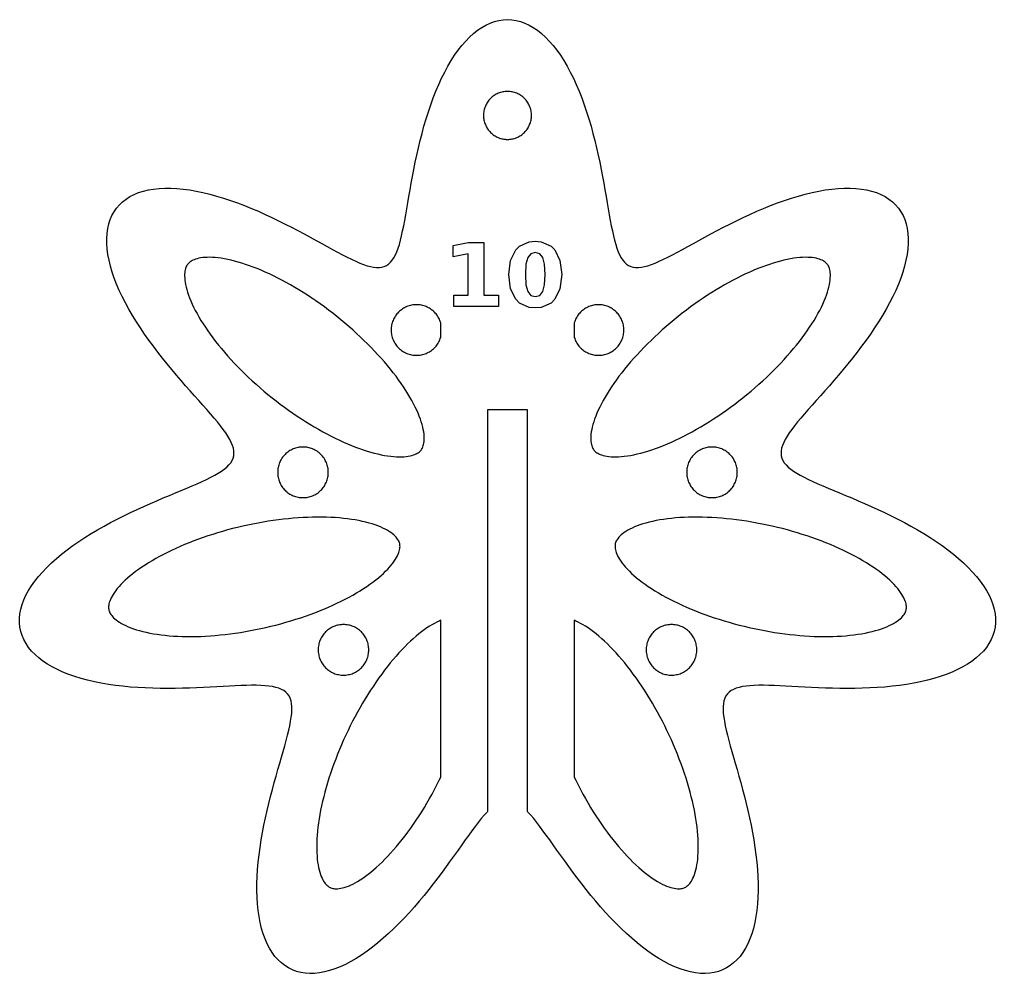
# Model space of a CAD drawing. Header units: millimetres. Extents: x -37 to 114, y -34 to 38.
# Drawn here: x 40.6 to 113.9, y -34.1 to 37.5 of the extents above; entities that cross this region are included whole.
import ezdxf

# ---------------------------------------------------------------- set-up
doc = ezdxf.new("R2010")
doc.units = ezdxf.units.MM
doc.layers.add('CUT', color=1, linetype='Continuous')
doc.layers.add('ENGRAVE', color=7, linetype='Continuous')

msp = doc.modelspace()

# ---------------------------------------------------------------- linework, layer by layer
at = {"layer": 'CUT'}
for points in [[(108.055, -0.806), (108.536, -1.092), (109.007, -1.386), (109.466, -1.687), (109.912, -1.996), (110.341, -2.312), (110.753, -2.635), (111.146, -2.963), (111.519, -3.297), (111.869, -3.636), (112.196, -3.979), (112.497, -4.325), (112.772, -4.673), (113.02, -5.024), (113.239, -5.375), (113.429, -5.726), (113.589, -6.077), (113.717, -6.426), (113.814, -6.772), (113.879, -7.115), (113.911, -7.454), (113.91, -7.787), (113.877, -8.115), (113.812, -8.435), (113.713, -8.748), (113.582, -9.053), (113.42, -9.348), (113.226, -9.633), (113.002, -9.908), (112.747, -10.172), (112.463, -10.424), (112.152, -10.663), (111.813, -10.89), (111.449, -11.104), (111.059, -11.304), (110.647, -11.491), (110.213, -11.664), (109.759, -11.824), (109.286, -11.969), (108.796, -12.1), (108.291, -12.218), (107.772, -12.322), (107.241, -12.413), (106.7, -12.491), (106.151, -12.556), (105.596, -12.61), (105.036, -12.652), (104.474, -12.684), (103.911, -12.705), (103.348, -12.717), (102.789, -12.721), (102.234, -12.718), (101.686, -12.708), (101.145, -12.693), (100.614, -12.673), (100.094, -12.649), (99.587, -12.624), (99.094, -12.598), (98.616, -12.571), (98.155, -12.546), (97.711, -12.524), (97.287, -12.505), (96.882, -12.492), (96.498, -12.484), (96.135, -12.484), (95.795, -12.492), (95.477, -12.511), (95.182, -12.54), (94.911, -12.581), (94.664, -12.635), (94.44, -12.702), (94.24, -12.785), (94.064, -12.884), (93.912, -12.999), (93.782, -13.131), (93.676, -13.282), (93.591, -13.451), (93.528, -13.639), (93.486, -13.846), (93.464, -14.074), (93.461, -14.321), (93.477, -14.589), (93.509, -14.877), (93.558, -15.185), (93.621, -15.513), (93.698, -15.861), (93.788, -16.228), (93.888, -16.614), (93.998, -17.019), (94.117, -17.441), (94.242, -17.881), (94.373, -18.336), (94.508, -18.807), (94.645, -19.292), (94.783, -19.79), (94.921, -20.301), (95.057, -20.821), (95.19, -21.352), (95.318, -21.89), (95.441, -22.434), (95.556, -22.984), (95.663, -23.537), (95.76, -24.092), (95.847, -24.648), (95.922, -25.202), (95.984, -25.752), (96.033, -26.299), (96.066, -26.838), (96.085, -27.37), (96.087, -27.892), (96.073, -28.403), (96.042, -28.9), (95.993, -29.383), (95.926, -29.849), (95.841, -30.298), (95.737, -30.728), (95.615, -31.137), (95.474, -31.524), (95.315, -31.888), (95.138, -32.228), (94.943, -32.542), (94.73, -32.83), (94.5, -33.09), (94.253, -33.323), (93.989, -33.526), (93.711, -33.7), (93.417, -33.844), (93.109, -33.958), (92.787, -34.042), (92.454, -34.094), (92.108, -34.116), (91.752, -34.108), (91.386, -34.069), (91.011, -34), (90.628, -33.901), (90.238, -33.774), (89.843, -33.618), (89.443, -33.435), (89.04, -33.225), (88.633, -32.99), (88.226, -32.731), (87.817, -32.449), (87.409, -32.144), (87.002, -31.82), (86.598, -31.477), (86.196, -31.116), (85.799, -30.74), (85.406, -30.349), (85.019, -29.947), (84.638, -29.534), (84.263, -29.113), (83.896, -28.685), (83.537, -28.253), (83.187, -27.818), (82.845, -27.382), (82.512, -26.947), (82.188, -26.515), (81.874, -26.089), (81.569, -25.669), (81.274, -25.258), (80.989, -24.857), (80.713, -24.469), (80.446, -24.095), (80.188, -23.737), (79.939, -23.396), (79.699, -23.074), (79.467, -22.772), (79.242, -22.491), (79.024, -22.234), (78.812, -22), (78.774, -21.961), (78.774, 8.203), (75.774, 8.203), (75.774, -21.961), (75.735, -22), (75.524, -22.234), (75.306, -22.491), (75.081, -22.772), (74.849, -23.074), (74.608, -23.396), (74.359, -23.737), (74.102, -24.095), (73.835, -24.469), (73.559, -24.857), (73.273, -25.258), (72.978, -25.669), (72.674, -26.089), (72.36, -26.515), (72.036, -26.947), (71.703, -27.382), (71.361, -27.818), (71.01, -28.253), (70.651, -28.685), (70.284, -29.113), (69.91, -29.534), (69.529, -29.947), (69.142, -30.349), (68.749, -30.74), (68.352, -31.116), (67.95, -31.477), (67.546, -31.82), (67.139, -32.144), (66.731, -32.449), (66.322, -32.731), (65.914, -32.99), (65.508, -33.225), (65.105, -33.435), (64.705, -33.618), (64.309, -33.774), (63.92, -33.901), (63.537, -34), (63.162, -34.069), (62.796, -34.108), (62.44, -34.116), (62.094, -34.094), (61.76, -34.042), (61.439, -33.958), (61.131, -33.844), (60.837, -33.7), (60.558, -33.526), (60.295, -33.323), (60.048, -33.09), (59.818, -32.83), (59.605, -32.542), (59.41, -32.228), (59.232, -31.888), (59.073, -31.524), (58.933, -31.137), (58.811, -30.728), (58.707, -30.298), (58.622, -29.849), (58.555, -29.383), (58.506, -28.9), (58.475, -28.403), (58.46, -27.892), (58.463, -27.37), (58.481, -26.838), (58.515, -26.299), (58.564, -25.752), (58.626, -25.202), (58.701, -24.648), (58.787, -24.092), (58.885, -23.537), (58.992, -22.984), (59.107, -22.434), (59.229, -21.89), (59.358, -21.352), (59.491, -20.821), (59.627, -20.301), (59.765, -19.79), (59.903, -19.292), (60.04, -18.807), (60.175, -18.336), (60.306, -17.881), (60.431, -17.441), (60.549, -17.019), (60.659, -16.614), (60.76, -16.228), (60.849, -15.861), (60.926, -15.513), (60.99, -15.185), (61.039, -14.877), (61.071, -14.589), (61.087, -14.321), (61.084, -14.074), (61.062, -13.846), (61.02, -13.639), (60.957, -13.451), (60.872, -13.282), (60.765, -13.131), (60.636, -12.999), (60.483, -12.884), (60.307, -12.785), (60.107, -12.702), (59.884, -12.635), (59.636, -12.581), (59.365, -12.54), (59.071, -12.511), (58.753, -12.492), (58.413, -12.484), (58.05, -12.484), (57.666, -12.492), (57.261, -12.505), (56.837, -12.524), (56.393, -12.546), (55.932, -12.571), (55.454, -12.598), (54.961, -12.624), (54.454, -12.649), (53.934, -12.673), (53.403, -12.693), (52.862, -12.708), (52.314, -12.718), (51.759, -12.721), (51.199, -12.717), (50.637, -12.705), (50.074, -12.684), (49.512, -12.652), (48.952, -12.61), (48.397, -12.556), (47.848, -12.491), (47.307, -12.413), (46.776, -12.322), (46.257, -12.218), (45.752, -12.1), (45.262, -11.969), (44.789, -11.824), (44.335, -11.664), (43.901, -11.491), (43.488, -11.304), (43.099, -11.104), (42.735, -10.89), (42.396, -10.663), (42.084, -10.424), (41.801, -10.172), (41.546, -9.908), (41.322, -9.633), (41.128, -9.348), (40.965, -9.053), (40.835, -8.748), (40.736, -8.435), (40.67, -8.115), (40.637, -7.787), (40.637, -7.454), (40.669, -7.115), (40.734, -6.772), (40.831, -6.426), (40.959, -6.077), (41.119, -5.726), (41.308, -5.375), (41.528, -5.024), (41.775, -4.673), (42.051, -4.325), (42.352, -3.979), (42.679, -3.636), (43.029, -3.297), (43.401, -2.963), (43.794, -2.635), (44.207, -2.312), (44.636, -1.996), (45.081, -1.687), (45.54, -1.386), (46.012, -1.092), (46.493, -0.806), (46.982, -0.529), (47.477, -0.26), (47.977, 0), (48.479, 0.251), (48.981, 0.494), (49.481, 0.728), (49.978, 0.953), (50.469, 1.17), (50.953, 1.379), (51.427, 1.581), (51.89, 1.775), (52.34, 1.962), (52.776, 2.143), (53.195, 2.319), (53.596, 2.489), (53.979, 2.654), (54.34, 2.816), (54.68, 2.975), (54.997, 3.131), (55.289, 3.286), (55.557, 3.44), (55.798, 3.594), (56.013, 3.749), (56.201, 3.906), (56.361, 4.065), (56.493, 4.228), (56.597, 4.395), (56.673, 4.567), (56.72, 4.745), (56.738, 4.93), (56.729, 5.122), (56.693, 5.323), (56.629, 5.532), (56.539, 5.75), (56.423, 5.979), (56.283, 6.218), (56.118, 6.468), (55.931, 6.729), (55.723, 7.002), (55.494, 7.288), (55.246, 7.585), (54.98, 7.895), (54.699, 8.217), (54.403, 8.551), (54.094, 8.898), (53.774, 9.257), (53.444, 9.628), (53.107, 10.01), (52.764, 10.404), (52.417, 10.808), (52.068, 11.222), (51.718, 11.646), (51.37, 12.079), (51.025, 12.52), (50.685, 12.968), (50.351, 13.423), (50.027, 13.883), (49.712, 14.348), (49.41, 14.816), (49.121, 15.286), (48.847, 15.757), (48.589, 16.229), (48.35, 16.699), (48.13, 17.167), (47.93, 17.632), (47.752, 18.091), (47.596, 18.545), (47.464, 18.991), (47.357, 19.428), (47.275, 19.856), (47.218, 20.273), (47.188, 20.677), (47.185, 21.068), (47.209, 21.445), (47.261, 21.806), (47.339, 22.15), (47.445, 22.477), (47.579, 22.786), (47.739, 23.075), (47.926, 23.344), (48.14, 23.592), (48.379, 23.819), (48.643, 24.024), (48.931, 24.207), (49.243, 24.367), (49.577, 24.504), (49.933, 24.618), (50.309, 24.708), (50.705, 24.776), (51.119, 24.82), (51.55, 24.842), (51.996, 24.841), (52.456, 24.818), (52.93, 24.773), (53.414, 24.707), (53.909, 24.622), (54.412, 24.516), (54.922, 24.393), (55.438, 24.251), (55.958, 24.094), (56.48, 23.921), (57.003, 23.734), (57.527, 23.534), (58.048, 23.323), (58.567, 23.102), (59.081, 22.872), (59.589, 22.635), (60.091, 22.393), (60.585, 22.147), (61.069, 21.899), (61.544, 21.651), (62.007, 21.403), (62.458, 21.159), (62.897, 20.919), (63.322, 20.684), (63.733, 20.458), (64.129, 20.241), (64.51, 20.035), (64.876, 19.841), (65.225, 19.661), (65.559, 19.497), (65.876, 19.349), (66.177, 19.219), (66.462, 19.109), (66.731, 19.019), (66.984, 18.951), (67.222, 18.905), (67.444, 18.883), (67.652, 18.885), (67.845, 18.911), (68.025, 18.963), (68.192, 19.041), (68.346, 19.146), (68.489, 19.276), (68.621, 19.434), (68.744, 19.618), (68.857, 19.828), (68.963, 20.065), (69.061, 20.328), (69.153, 20.615), (69.24, 20.928), (69.323, 21.265), (69.403, 21.625), (69.481, 22.007), (69.557, 22.411), (69.633, 22.835), (69.711, 23.277), (69.789, 23.737), (69.871, 24.214), (69.956, 24.704), (70.046, 25.208), (70.14, 25.723), (70.241, 26.248), (70.348, 26.78), (70.463, 27.319), (70.585, 27.862), (70.716, 28.407), (70.855, 28.952), (71.004, 29.495), (71.163, 30.035), (71.332, 30.57), (71.51, 31.097), (71.699, 31.615), (71.899, 32.121), (72.108, 32.614), (72.328, 33.093), (72.558, 33.554), (72.798, 33.997), (73.048, 34.42), (73.306, 34.821), (73.574, 35.199), (73.851, 35.552), (74.135, 35.879), (74.426, 36.179), (74.725, 36.451), (75.03, 36.693), (75.34, 36.905), (75.655, 37.085), (75.974, 37.234), (76.296, 37.35), (76.62, 37.433), (76.947, 37.483), (77.274, 37.5), (77.601, 37.483), (77.927, 37.433), (78.252, 37.35), (78.574, 37.234), (78.893, 37.085), (79.208, 36.905), (79.518, 36.693), (79.823, 36.451), (80.121, 36.179), (80.413, 35.879), (80.697, 35.552), (80.973, 35.199), (81.241, 34.821), (81.5, 34.42), (81.75, 33.997), (81.99, 33.554), (82.22, 33.093), (82.439, 32.614), (82.649, 32.121), (82.848, 31.615), (83.037, 31.097), (83.216, 30.57), (83.385, 30.035), (83.543, 29.495), (83.692, 28.952), (83.832, 28.407), (83.963, 27.862), (84.085, 27.319), (84.2, 26.78), (84.307, 26.248), (84.408, 25.723), (84.502, 25.208), (84.592, 24.704), (84.677, 24.214), (84.758, 23.737), (84.837, 23.277), (84.914, 22.835), (84.991, 22.411), (85.067, 22.007), (85.145, 21.625), (85.225, 21.265), (85.307, 20.928), (85.395, 20.615), (85.487, 20.328), (85.585, 20.065), (85.69, 19.828), (85.804, 19.618), (85.926, 19.434), (86.059, 19.276), (86.202, 19.146), (86.356, 19.041), (86.523, 18.963), (86.703, 18.911), (86.896, 18.885), (87.104, 18.883), (87.326, 18.905), (87.563, 18.951), (87.816, 19.019), (88.085, 19.109), (88.37, 19.219), (88.671, 19.349), (88.989, 19.497), (89.322, 19.661), (89.672, 19.841), (90.037, 20.035), (90.418, 20.241), (90.815, 20.458), (91.226, 20.684), (91.651, 20.919), (92.089, 21.159), (92.541, 21.403), (93.004, 21.651), (93.479, 21.899), (93.963, 22.147), (94.457, 22.393), (94.959, 22.635), (95.467, 22.872), (95.981, 23.102), (96.5, 23.323), (97.021, 23.534), (97.544, 23.734), (98.068, 23.921), (98.59, 24.094), (99.11, 24.251), (99.626, 24.393), (100.136, 24.516), (100.639, 24.622), (101.133, 24.707), (101.618, 24.773), (102.091, 24.818), (102.552, 24.841), (102.998, 24.842), (103.429, 24.82), (103.843, 24.776), (104.238, 24.708), (104.615, 24.618), (104.971, 24.504), (105.305, 24.367), (105.617, 24.207), (105.905, 24.024), (106.169, 23.819), (106.408, 23.592), (106.621, 23.344), (106.809, 23.075), (106.969, 22.786), (107.102, 22.477), (107.208, 22.15), (107.287, 21.806), (107.339, 21.445), (107.362, 21.068), (107.359, 20.677), (107.329, 20.273), (107.273, 19.856), (107.191, 19.428), (107.083, 18.991), (106.952, 18.545), (106.796, 18.091), (106.618, 17.632), (106.418, 17.167), (106.198, 16.699), (105.958, 16.229), (105.701, 15.757), (105.427, 15.286), (105.138, 14.816), (104.835, 14.348), (104.521, 13.883), (104.196, 13.423), (103.863, 12.968), (103.523, 12.52), (103.178, 12.079), (102.83, 11.646), (102.48, 11.222), (102.13, 10.808), (101.783, 10.404), (101.44, 10.01), (101.103, 9.628), (100.774, 9.257), (100.454, 8.898), (100.145, 8.551), (99.849, 8.217), (99.568, 7.895), (99.302, 7.585), (99.054, 7.288), (98.825, 7.002), (98.617, 6.729), (98.429, 6.468), (98.265, 6.218), (98.125, 5.979), (98.009, 5.75), (97.919, 5.532), (97.855, 5.323), (97.819, 5.122), (97.809, 4.93), (97.828, 4.745), (97.875, 4.567), (97.951, 4.395), (98.054, 4.228), (98.186, 4.065), (98.347, 3.906), (98.534, 3.749), (98.749, 3.594), (98.991, 3.44), (99.259, 3.286), (99.551, 3.131), (99.868, 2.975), (100.208, 2.816), (100.569, 2.654), (100.951, 2.489), (101.353, 2.319), (101.772, 2.143), (102.208, 1.962), (102.658, 1.775), (103.121, 1.581), (103.595, 1.379), (104.078, 1.17), (104.57, 0.953), (105.066, 0.728), (105.567, 0.494), (106.069, 0.251), (106.571, 0), (107.07, -0.26), (107.566, -0.529), (108.055, -0.806)], [(79.072, 30.388), (79.065, 30.476), (79.054, 30.564), (79.039, 30.651), (79.02, 30.737), (78.996, 30.823), (78.969, 30.906), (78.937, 30.989), (78.901, 31.07), (78.861, 31.149), (78.818, 31.225), (78.771, 31.3), (78.72, 31.372), (78.665, 31.442), (78.608, 31.509), (78.547, 31.573), (78.483, 31.634), (78.416, 31.691), (78.346, 31.746), (78.274, 31.797), (78.199, 31.844), (78.122, 31.887), (78.043, 31.927), (77.963, 31.963), (77.88, 31.995), (77.796, 32.022), (77.711, 32.046), (77.625, 32.065), (77.538, 32.081), (77.45, 32.091), (77.362, 32.098), (77.274, 32.1), (77.186, 32.098), (77.097, 32.091), (77.01, 32.081), (76.923, 32.065), (76.837, 32.046), (76.751, 32.022), (76.667, 31.995), (76.585, 31.963), (76.504, 31.927), (76.425, 31.887), (76.348, 31.844), (76.274, 31.797), (76.202, 31.746), (76.132, 31.691), (76.065, 31.634), (76.001, 31.573), (75.94, 31.509), (75.882, 31.442), (75.828, 31.372), (75.777, 31.3), (75.73, 31.225), (75.686, 31.149), (75.647, 31.07), (75.611, 30.989), (75.579, 30.906), (75.551, 30.823), (75.528, 30.737), (75.508, 30.651), (75.493, 30.564), (75.483, 30.476), (75.476, 30.388), (75.474, 30.3), (75.476, 30.212), (75.483, 30.124), (75.493, 30.036), (75.508, 29.949), (75.528, 29.863), (75.551, 29.777), (75.579, 29.694), (75.611, 29.611), (75.647, 29.53), (75.686, 29.451), (75.73, 29.375), (75.777, 29.3), (75.828, 29.228), (75.882, 29.158), (75.94, 29.091), (76.001, 29.027), (76.065, 28.966), (76.132, 28.909), (76.202, 28.854), (76.274, 28.803), (76.348, 28.756), (76.425, 28.713), (76.504, 28.673), (76.585, 28.637), (76.667, 28.605), (76.751, 28.578), (76.837, 28.554), (76.923, 28.535), (77.01, 28.519), (77.097, 28.509), (77.186, 28.502), (77.274, 28.5), (77.362, 28.502), (77.45, 28.509), (77.538, 28.519), (77.625, 28.535), (77.711, 28.554), (77.796, 28.578), (77.88, 28.605), (77.963, 28.637), (78.043, 28.673), (78.122, 28.713), (78.199, 28.756), (78.274, 28.803), (78.346, 28.854), (78.416, 28.909), (78.483, 28.966), (78.547, 29.027), (78.608, 29.091), (78.665, 29.158), (78.72, 29.228), (78.771, 29.3), (78.818, 29.375), (78.861, 29.451), (78.901, 29.53), (78.937, 29.611), (78.969, 29.694), (78.996, 29.777), (79.02, 29.863), (79.039, 29.949), (79.054, 30.036), (79.065, 30.124), (79.072, 30.212), (79.074, 30.3), (79.072, 30.388)], [(65.361, 14.458), (65.065, 14.711), (64.764, 14.961), (64.46, 15.207), (64.152, 15.449), (63.842, 15.686), (63.529, 15.919), (63.213, 16.147), (62.896, 16.369), (62.577, 16.586), (62.258, 16.797), (61.937, 17.002), (61.617, 17.201), (61.296, 17.393), (60.976, 17.579), (60.657, 17.757), (60.34, 17.929), (60.024, 18.093), (59.71, 18.249), (59.399, 18.398), (59.091, 18.539), (58.786, 18.672), (58.485, 18.797), (58.188, 18.913), (57.896, 19.021), (57.609, 19.121), (57.328, 19.212), (57.052, 19.294), (56.784, 19.367), (56.522, 19.432), (56.267, 19.489), (56.021, 19.536), (55.782, 19.575), (55.553, 19.605), (55.333, 19.628), (55.123, 19.642), (54.923, 19.648), (54.733, 19.646), (54.555, 19.638), (54.389, 19.622), (54.234, 19.601), (54.092, 19.574), (53.962, 19.542), (53.844, 19.506), (53.738, 19.467), (53.644, 19.425), (53.56, 19.381), (53.487, 19.336), (53.423, 19.289), (53.367, 19.241), (53.317, 19.192), (53.272, 19.141), (53.232, 19.086), (53.195, 19.026), (53.161, 18.96), (53.13, 18.888), (53.102, 18.806), (53.078, 18.715), (53.058, 18.614), (53.043, 18.502), (53.034, 18.379), (53.032, 18.245), (53.038, 18.1), (53.051, 17.945), (53.073, 17.779), (53.104, 17.604), (53.145, 17.419), (53.196, 17.225), (53.256, 17.023), (53.327, 16.814), (53.407, 16.597), (53.498, 16.373), (53.6, 16.143), (53.711, 15.908), (53.832, 15.667), (53.964, 15.421), (54.106, 15.171), (54.257, 14.917), (54.418, 14.659), (54.588, 14.399), (54.768, 14.135), (54.956, 13.87), (55.154, 13.602), (55.359, 13.333), (55.574, 13.063), (55.796, 12.792), (56.026, 12.52), (56.264, 12.248), (56.509, 11.977), (56.761, 11.707), (57.02, 11.437), (57.285, 11.169), (57.556, 10.902), (57.833, 10.637), (58.116, 10.375), (58.403, 10.115), (58.695, 9.858), (58.992, 9.605), (59.292, 9.355), (59.597, 9.109), (59.904, 8.867), (60.215, 8.63), (60.528, 8.397), (60.843, 8.169), (61.16, 7.947), (61.479, 7.73), (61.799, 7.519), (62.119, 7.314), (62.439, 7.115), (62.76, 6.923), (63.08, 6.737), (63.399, 6.559), (63.717, 6.387), (64.033, 6.223), (64.346, 6.067), (64.658, 5.918), (64.966, 5.777), (65.271, 5.644), (65.572, 5.519), (65.868, 5.403), (66.16, 5.295), (66.447, 5.195), (66.729, 5.105), (67.004, 5.022), (67.273, 4.949), (67.535, 4.884), (67.789, 4.828), (68.036, 4.78), (68.274, 4.741), (68.503, 4.711), (68.723, 4.688), (68.934, 4.674), (69.134, 4.668), (69.323, 4.67), (69.501, 4.678), (69.668, 4.694), (69.822, 4.715), (69.965, 4.742), (70.095, 4.774), (70.213, 4.81), (70.318, 4.849), (70.413, 4.891), (70.496, 4.935), (70.569, 4.98), (70.633, 5.027), (70.689, 5.075), (70.739, 5.124), (70.784, 5.176), (70.824, 5.231), (70.861, 5.29), (70.895, 5.356), (70.926, 5.429), (70.954, 5.51), (70.979, 5.601), (70.999, 5.702), (71.013, 5.814), (71.022, 5.937), (71.024, 6.071), (71.019, 6.216), (71.005, 6.371), (70.983, 6.537), (70.952, 6.712), (70.911, 6.897), (70.861, 7.091), (70.8, 7.293), (70.73, 7.502), (70.649, 7.719), (70.558, 7.943), (70.457, 8.173), (70.345, 8.408), (70.224, 8.649), (70.092, 8.895), (69.951, 9.145), (69.8, 9.399), (69.639, 9.657), (69.468, 9.917), (69.289, 10.181), (69.1, 10.446), (68.903, 10.714), (68.697, 10.983), (68.482, 11.253), (68.26, 11.525), (68.03, 11.796), (67.792, 12.068), (67.547, 12.339), (67.295, 12.61), (67.036, 12.879), (66.771, 13.148), (66.5, 13.414), (66.223, 13.679), (65.941, 13.941), (65.653, 14.201), (65.361, 14.458)], [(94.02, 8.397), (94.333, 8.63), (94.644, 8.867), (94.951, 9.109), (95.255, 9.355), (95.556, 9.605), (95.853, 9.858), (96.145, 10.115), (96.432, 10.375), (96.714, 10.637), (96.991, 10.902), (97.262, 11.169), (97.528, 11.437), (97.786, 11.707), (98.038, 11.977), (98.283, 12.248), (98.521, 12.52), (98.751, 12.792), (98.974, 13.063), (99.188, 13.333), (99.394, 13.602), (99.592, 13.87), (99.78, 14.135), (99.96, 14.399), (100.13, 14.659), (100.291, 14.917), (100.442, 15.171), (100.584, 15.421), (100.715, 15.667), (100.837, 15.908), (100.948, 16.143), (101.049, 16.373), (101.14, 16.597), (101.221, 16.814), (101.292, 17.023), (101.352, 17.225), (101.403, 17.419), (101.443, 17.604), (101.475, 17.779), (101.497, 17.945), (101.51, 18.1), (101.516, 18.245), (101.514, 18.379), (101.505, 18.502), (101.49, 18.614), (101.47, 18.715), (101.446, 18.806), (101.418, 18.888), (101.387, 18.96), (101.353, 19.026), (101.316, 19.086), (101.275, 19.141), (101.231, 19.192), (101.181, 19.241), (101.124, 19.289), (101.06, 19.336), (100.987, 19.381), (100.904, 19.425), (100.81, 19.467), (100.704, 19.506), (100.586, 19.542), (100.456, 19.574), (100.314, 19.601), (100.159, 19.622), (99.992, 19.638), (99.814, 19.646), (99.625, 19.648), (99.425, 19.642), (99.215, 19.628), (98.995, 19.605), (98.765, 19.575), (98.527, 19.536), (98.281, 19.489), (98.026, 19.432), (97.764, 19.367), (97.495, 19.294), (97.22, 19.212), (96.939, 19.121), (96.652, 19.021), (96.36, 18.913), (96.063, 18.797), (95.762, 18.672), (95.457, 18.539), (95.149, 18.398), (94.838, 18.249), (94.524, 18.093), (94.208, 17.929), (93.89, 17.757), (93.571, 17.579), (93.251, 17.393), (92.931, 17.201), (92.61, 17.002), (92.29, 16.797), (91.97, 16.586), (91.652, 16.369), (91.335, 16.147), (91.019, 15.919), (90.706, 15.686), (90.396, 15.449), (90.088, 15.207), (89.784, 14.961), (89.483, 14.711), (89.187, 14.458), (88.894, 14.201), (88.607, 13.941), (88.325, 13.679), (88.048, 13.414), (87.777, 13.148), (87.512, 12.879), (87.253, 12.61), (87.001, 12.339), (86.756, 12.068), (86.518, 11.796), (86.288, 11.525), (86.065, 11.253), (85.851, 10.983), (85.645, 10.714), (85.448, 10.446), (85.259, 10.181), (85.079, 9.917), (84.909, 9.657), (84.748, 9.399), (84.597, 9.145), (84.455, 8.895), (84.324, 8.649), (84.202, 8.408), (84.091, 8.173), (83.99, 7.943), (83.899, 7.719), (83.818, 7.502), (83.747, 7.293), (83.687, 7.091), (83.637, 6.897), (83.596, 6.712), (83.565, 6.537), (83.542, 6.371), (83.529, 6.216), (83.524, 6.071), (83.526, 5.937), (83.534, 5.814), (83.549, 5.702), (83.569, 5.601), (83.593, 5.51), (83.621, 5.429), (83.652, 5.356), (83.686, 5.29), (83.723, 5.231), (83.764, 5.176), (83.808, 5.124), (83.858, 5.075), (83.915, 5.027), (83.979, 4.98), (84.052, 4.935), (84.135, 4.891), (84.229, 4.849), (84.335, 4.81), (84.453, 4.774), (84.583, 4.742), (84.726, 4.715), (84.88, 4.694), (85.047, 4.678), (85.225, 4.67), (85.414, 4.668), (85.614, 4.674), (85.824, 4.688), (86.044, 4.711), (86.274, 4.741), (86.512, 4.78), (86.759, 4.828), (87.013, 4.884), (87.275, 4.949), (87.544, 5.022), (87.819, 5.105), (88.1, 5.195), (88.387, 5.295), (88.679, 5.403), (88.976, 5.519), (89.277, 5.644), (89.582, 5.777), (89.89, 5.918), (90.201, 6.067), (90.515, 6.223), (90.831, 6.387), (91.149, 6.559), (91.468, 6.737), (91.788, 6.923), (92.108, 7.115), (92.429, 7.314), (92.749, 7.519), (93.069, 7.73), (93.387, 7.947), (93.705, 8.169), (94.02, 8.397)], [(72.229, 13.55), (72.258, 13.639), (72.274, 13.696), (72.274, 14.684), (72.258, 14.742), (72.229, 14.83), (72.195, 14.917), (72.157, 15.002), (72.116, 15.086), (72.07, 15.167), (72.02, 15.246), (71.966, 15.322), (71.909, 15.395), (71.848, 15.466), (71.783, 15.533), (71.716, 15.598), (71.645, 15.659), (71.572, 15.716), (71.496, 15.77), (71.417, 15.82), (71.336, 15.866), (71.252, 15.907), (71.167, 15.945), (71.08, 15.979), (70.992, 16.008), (70.902, 16.033), (70.811, 16.053), (70.719, 16.069), (70.626, 16.081), (70.533, 16.088), (70.44, 16.09), (70.347, 16.088), (70.254, 16.081), (70.161, 16.069), (70.07, 16.053), (69.979, 16.033), (69.889, 16.008), (69.8, 15.979), (69.713, 15.945), (69.628, 15.907), (69.545, 15.866), (69.464, 15.82), (69.385, 15.77), (69.309, 15.716), (69.235, 15.659), (69.165, 15.598), (69.097, 15.533), (69.033, 15.466), (68.972, 15.395), (68.914, 15.322), (68.861, 15.246), (68.811, 15.167), (68.765, 15.086), (68.723, 15.002), (68.685, 14.917), (68.652, 14.83), (68.622, 14.742), (68.598, 14.652), (68.577, 14.561), (68.561, 14.469), (68.55, 14.376), (68.543, 14.283), (68.541, 14.19), (68.543, 14.097), (68.55, 14.004), (68.561, 13.912), (68.577, 13.82), (68.598, 13.729), (68.622, 13.639), (68.652, 13.55), (68.685, 13.463), (68.723, 13.378), (68.765, 13.295), (68.811, 13.214), (68.861, 13.135), (68.914, 13.059), (68.972, 12.985), (69.033, 12.915), (69.097, 12.847), (69.165, 12.783), (69.235, 12.722), (69.309, 12.664), (69.385, 12.611), (69.464, 12.561), (69.545, 12.515), (69.628, 12.473), (69.713, 12.435), (69.8, 12.402), (69.889, 12.372), (69.979, 12.348), (70.07, 12.327), (70.161, 12.311), (70.254, 12.3), (70.347, 12.293), (70.44, 12.291), (70.533, 12.293), (70.626, 12.3), (70.719, 12.311), (70.811, 12.327), (70.902, 12.348), (70.992, 12.372), (71.08, 12.402), (71.167, 12.435), (71.252, 12.473), (71.336, 12.515), (71.417, 12.561), (71.496, 12.611), (71.572, 12.664), (71.645, 12.722), (71.716, 12.783), (71.783, 12.847), (71.848, 12.915), (71.909, 12.985), (71.966, 13.059), (72.02, 13.135), (72.07, 13.214), (72.116, 13.295), (72.157, 13.378), (72.195, 13.463), (72.229, 13.55)], [(85.987, 13.912), (85.998, 14.004), (86.005, 14.097), (86.007, 14.19), (86.005, 14.283), (85.998, 14.376), (85.987, 14.469), (85.971, 14.561), (85.95, 14.652), (85.925, 14.742), (85.896, 14.83), (85.863, 14.917), (85.825, 15.002), (85.783, 15.086), (85.737, 15.167), (85.687, 15.246), (85.633, 15.322), (85.576, 15.395), (85.515, 15.466), (85.451, 15.533), (85.383, 15.598), (85.313, 15.659), (85.239, 15.716), (85.163, 15.77), (85.084, 15.82), (85.003, 15.866), (84.92, 15.907), (84.834, 15.945), (84.747, 15.979), (84.659, 16.008), (84.569, 16.033), (84.478, 16.053), (84.386, 16.069), (84.294, 16.081), (84.201, 16.088), (84.108, 16.09), (84.014, 16.088), (83.921, 16.081), (83.829, 16.069), (83.737, 16.053), (83.646, 16.033), (83.556, 16.008), (83.468, 15.979), (83.381, 15.945), (83.295, 15.907), (83.212, 15.866), (83.131, 15.82), (83.052, 15.77), (82.976, 15.716), (82.902, 15.659), (82.832, 15.598), (82.764, 15.533), (82.7, 15.466), (82.639, 15.395), (82.582, 15.322), (82.528, 15.246), (82.478, 15.167), (82.432, 15.086), (82.39, 15.002), (82.353, 14.917), (82.319, 14.83), (82.29, 14.742), (82.274, 14.684), (82.274, 13.696), (82.29, 13.639), (82.319, 13.55), (82.353, 13.463), (82.39, 13.378), (82.432, 13.295), (82.478, 13.214), (82.528, 13.135), (82.582, 13.059), (82.639, 12.985), (82.7, 12.915), (82.764, 12.847), (82.832, 12.783), (82.902, 12.722), (82.976, 12.664), (83.052, 12.611), (83.131, 12.561), (83.212, 12.515), (83.295, 12.473), (83.381, 12.435), (83.468, 12.402), (83.556, 12.372), (83.646, 12.348), (83.737, 12.327), (83.829, 12.311), (83.921, 12.3), (84.014, 12.293), (84.108, 12.291), (84.201, 12.293), (84.294, 12.3), (84.386, 12.311), (84.478, 12.327), (84.569, 12.348), (84.659, 12.372), (84.747, 12.402), (84.834, 12.435), (84.92, 12.473), (85.003, 12.515), (85.084, 12.561), (85.163, 12.611), (85.239, 12.664), (85.313, 12.722), (85.383, 12.783), (85.451, 12.847), (85.515, 12.915), (85.576, 12.985), (85.633, 13.059), (85.687, 13.135), (85.737, 13.214), (85.783, 13.295), (85.825, 13.378), (85.863, 13.463), (85.896, 13.55), (85.925, 13.639), (85.95, 13.729), (85.971, 13.82), (85.987, 13.912)], [(63.809, 3.319), (63.816, 3.411), (63.818, 3.505), (63.816, 3.598), (63.809, 3.691), (63.798, 3.783), (63.782, 3.875), (63.761, 3.966), (63.737, 4.056), (63.707, 4.145), (63.674, 4.232), (63.636, 4.317), (63.594, 4.4), (63.548, 4.481), (63.498, 4.56), (63.445, 4.636), (63.387, 4.71), (63.326, 4.78), (63.262, 4.848), (63.194, 4.912), (63.124, 4.973), (63.05, 5.03), (62.974, 5.084), (62.895, 5.134), (62.814, 5.18), (62.731, 5.222), (62.646, 5.26), (62.559, 5.293), (62.47, 5.323), (62.38, 5.347), (62.289, 5.368), (62.197, 5.384), (62.105, 5.395), (62.012, 5.402), (61.919, 5.404), (61.826, 5.402), (61.733, 5.395), (61.64, 5.384), (61.548, 5.368), (61.457, 5.347), (61.367, 5.323), (61.279, 5.293), (61.192, 5.26), (61.107, 5.222), (61.023, 5.18), (60.942, 5.134), (60.863, 5.084), (60.787, 5.03), (60.714, 4.973), (60.643, 4.912), (60.576, 4.848), (60.511, 4.78), (60.45, 4.71), (60.393, 4.636), (60.339, 4.56), (60.289, 4.481), (60.243, 4.4), (60.202, 4.317), (60.164, 4.232), (60.13, 4.145), (60.101, 4.056), (60.076, 3.966), (60.056, 3.875), (60.04, 3.783), (60.028, 3.691), (60.021, 3.598), (60.019, 3.505), (60.021, 3.411), (60.028, 3.319), (60.04, 3.226), (60.056, 3.134), (60.076, 3.043), (60.101, 2.953), (60.13, 2.865), (60.164, 2.778), (60.202, 2.693), (60.243, 2.609), (60.289, 2.528), (60.339, 2.449), (60.393, 2.373), (60.45, 2.3), (60.511, 2.229), (60.576, 2.161), (60.643, 2.097), (60.714, 2.036), (60.787, 1.979), (60.863, 1.925), (60.942, 1.875), (61.023, 1.829), (61.107, 1.787), (61.192, 1.75), (61.279, 1.716), (61.367, 1.687), (61.457, 1.662), (61.548, 1.642), (61.64, 1.626), (61.733, 1.614), (61.826, 1.607), (61.919, 1.605), (62.012, 1.607), (62.105, 1.614), (62.197, 1.626), (62.289, 1.642), (62.38, 1.662), (62.47, 1.687), (62.559, 1.716), (62.646, 1.75), (62.731, 1.787), (62.814, 1.829), (62.895, 1.875), (62.974, 1.925), (63.05, 1.979), (63.124, 2.036), (63.194, 2.097), (63.262, 2.161), (63.326, 2.229), (63.387, 2.3), (63.445, 2.373), (63.498, 2.449), (63.548, 2.528), (63.594, 2.609), (63.636, 2.693), (63.674, 2.778), (63.707, 2.865), (63.737, 2.953), (63.761, 3.043), (63.782, 3.134), (63.798, 3.226), (63.809, 3.319)], [(94.519, 3.319), (94.526, 3.411), (94.529, 3.505), (94.526, 3.598), (94.519, 3.691), (94.508, 3.783), (94.492, 3.875), (94.472, 3.966), (94.447, 4.056), (94.418, 4.145), (94.384, 4.232), (94.346, 4.317), (94.304, 4.4), (94.258, 4.481), (94.208, 4.56), (94.155, 4.636), (94.097, 4.71), (94.036, 4.78), (93.972, 4.848), (93.905, 4.912), (93.834, 4.973), (93.761, 5.03), (93.684, 5.084), (93.606, 5.134), (93.524, 5.18), (93.441, 5.222), (93.356, 5.26), (93.269, 5.293), (93.18, 5.323), (93.091, 5.347), (93, 5.368), (92.908, 5.384), (92.815, 5.395), (92.722, 5.402), (92.629, 5.404), (92.536, 5.402), (92.443, 5.395), (92.35, 5.384), (92.258, 5.368), (92.167, 5.347), (92.078, 5.323), (91.989, 5.293), (91.902, 5.26), (91.817, 5.222), (91.734, 5.18), (91.652, 5.134), (91.574, 5.084), (91.497, 5.03), (91.424, 4.973), (91.353, 4.912), (91.286, 4.848), (91.221, 4.78), (91.161, 4.71), (91.103, 4.636), (91.05, 4.56), (91, 4.481), (90.954, 4.4), (90.912, 4.317), (90.874, 4.232), (90.84, 4.145), (90.811, 4.056), (90.786, 3.966), (90.766, 3.875), (90.75, 3.783), (90.739, 3.691), (90.732, 3.598), (90.729, 3.505), (90.732, 3.411), (90.739, 3.319), (90.75, 3.226), (90.766, 3.134), (90.786, 3.043), (90.811, 2.953), (90.84, 2.865), (90.874, 2.778), (90.912, 2.693), (90.954, 2.609), (91, 2.528), (91.05, 2.449), (91.103, 2.373), (91.161, 2.3), (91.221, 2.229), (91.286, 2.161), (91.353, 2.097), (91.424, 2.036), (91.497, 1.979), (91.574, 1.925), (91.652, 1.875), (91.734, 1.829), (91.817, 1.787), (91.902, 1.75), (91.989, 1.716), (92.078, 1.687), (92.167, 1.662), (92.258, 1.642), (92.35, 1.626), (92.443, 1.614), (92.536, 1.607), (92.629, 1.605), (92.722, 1.607), (92.815, 1.614), (92.908, 1.626), (93, 1.642), (93.091, 1.662), (93.18, 1.687), (93.269, 1.716), (93.356, 1.75), (93.441, 1.787), (93.524, 1.829), (93.606, 1.875), (93.684, 1.925), (93.761, 1.979), (93.834, 2.036), (93.905, 2.097), (93.972, 2.161), (94.036, 2.229), (94.097, 2.3), (94.155, 2.373), (94.208, 2.449), (94.258, 2.528), (94.304, 2.609), (94.346, 2.693), (94.384, 2.778), (94.418, 2.865), (94.447, 2.953), (94.472, 3.043), (94.492, 3.134), (94.508, 3.226), (94.519, 3.319)], [(58.543, -0.3), (58.16, -0.373), (57.777, -0.452), (57.395, -0.537), (57.014, -0.627), (56.635, -0.721), (56.258, -0.821), (55.883, -0.926), (55.511, -1.035), (55.143, -1.149), (54.779, -1.267), (54.419, -1.39), (54.064, -1.516), (53.714, -1.647), (53.369, -1.782), (53.03, -1.92), (52.698, -2.061), (52.373, -2.206), (52.055, -2.354), (51.745, -2.504), (51.442, -2.657), (51.148, -2.813), (50.863, -2.97), (50.587, -3.13), (50.321, -3.291), (50.064, -3.453), (49.817, -3.616), (49.581, -3.78), (49.356, -3.945), (49.142, -4.109), (48.94, -4.273), (48.749, -4.436), (48.57, -4.598), (48.403, -4.758), (48.248, -4.917), (48.106, -5.072), (47.977, -5.225), (47.86, -5.374), (47.756, -5.518), (47.664, -5.658), (47.584, -5.792), (47.516, -5.92), (47.46, -6.042), (47.415, -6.157), (47.38, -6.264), (47.354, -6.364), (47.336, -6.456), (47.326, -6.541), (47.322, -6.621), (47.325, -6.694), (47.332, -6.764), (47.345, -6.831), (47.362, -6.897), (47.386, -6.963), (47.416, -7.031), (47.453, -7.1), (47.5, -7.173), (47.556, -7.249), (47.622, -7.327), (47.701, -7.408), (47.791, -7.492), (47.895, -7.577), (48.011, -7.663), (48.141, -7.75), (48.285, -7.836), (48.441, -7.921), (48.611, -8.004), (48.794, -8.085), (48.99, -8.164), (49.197, -8.24), (49.417, -8.312), (49.649, -8.38), (49.892, -8.444), (50.145, -8.504), (50.41, -8.559), (50.684, -8.609), (50.967, -8.655), (51.26, -8.695), (51.562, -8.73), (51.872, -8.759), (52.19, -8.783), (52.515, -8.801), (52.847, -8.814), (53.186, -8.82), (53.531, -8.821), (53.882, -8.816), (54.238, -8.806), (54.598, -8.789), (54.963, -8.767), (55.332, -8.738), (55.704, -8.704), (56.079, -8.664), (56.457, -8.619), (56.836, -8.567), (57.218, -8.51), (57.6, -8.447), (57.983, -8.379), (58.366, -8.305), (58.749, -8.226), (59.131, -8.141), (59.511, -8.052), (59.891, -7.957), (60.268, -7.857), (60.642, -7.753), (61.014, -7.643), (61.382, -7.529), (61.747, -7.411), (62.107, -7.289), (62.462, -7.162), (62.812, -7.031), (63.157, -6.897), (63.495, -6.759), (63.827, -6.617), (64.152, -6.472), (64.47, -6.325), (64.781, -6.174), (65.083, -6.021), (65.377, -5.865), (65.662, -5.708), (65.938, -5.548), (66.205, -5.388), (66.462, -5.225), (66.708, -5.062), (66.944, -4.898), (67.169, -4.734), (67.383, -4.569), (67.586, -4.406), (67.777, -4.242), (67.956, -4.08), (68.123, -3.92), (68.277, -3.762), (68.419, -3.606), (68.549, -3.454), (68.666, -3.305), (68.77, -3.16), (68.862, -3.02), (68.941, -2.886), (69.009, -2.758), (69.065, -2.636), (69.111, -2.522), (69.146, -2.415), (69.172, -2.315), (69.189, -2.222), (69.2, -2.137), (69.203, -2.058), (69.201, -1.984), (69.194, -1.914), (69.181, -1.847), (69.163, -1.781), (69.14, -1.715), (69.11, -1.648), (69.072, -1.578), (69.026, -1.505), (68.97, -1.43), (68.903, -1.351), (68.825, -1.27), (68.734, -1.186), (68.631, -1.101), (68.514, -1.015), (68.384, -0.929), (68.241, -0.843), (68.084, -0.758), (67.914, -0.674), (67.731, -0.593), (67.536, -0.514), (67.328, -0.439), (67.108, -0.367), (66.877, -0.298), (66.634, -0.234), (66.38, -0.174), (66.116, -0.119), (65.842, -0.069), (65.558, -0.024), (65.265, 0.017), (64.964, 0.051), (64.654, 0.081), (64.336, 0.105), (64.01, 0.123), (63.678, 0.135), (63.339, 0.142), (62.994, 0.143), (62.644, 0.138), (62.288, 0.127), (61.927, 0.111), (61.562, 0.088), (61.194, 0.06), (60.821, 0.026), (60.446, -0.014), (60.069, -0.06), (59.689, -0.111), (59.308, -0.168), (58.926, -0.231), (58.543, -0.3)], [(94.28, -7.857), (94.657, -7.957), (95.036, -8.052), (95.417, -8.141), (95.799, -8.226), (96.182, -8.305), (96.565, -8.379), (96.948, -8.447), (97.33, -8.51), (97.711, -8.567), (98.091, -8.619), (98.468, -8.664), (98.844, -8.704), (99.216, -8.738), (99.584, -8.767), (99.949, -8.789), (100.31, -8.806), (100.666, -8.816), (101.016, -8.821), (101.361, -8.82), (101.7, -8.814), (102.033, -8.801), (102.358, -8.783), (102.676, -8.759), (102.986, -8.73), (103.287, -8.695), (103.58, -8.655), (103.864, -8.609), (104.138, -8.559), (104.402, -8.504), (104.656, -8.444), (104.899, -8.38), (105.13, -8.312), (105.35, -8.24), (105.558, -8.164), (105.754, -8.085), (105.937, -8.004), (106.106, -7.921), (106.263, -7.836), (106.406, -7.75), (106.536, -7.663), (106.653, -7.577), (106.757, -7.492), (106.847, -7.408), (106.925, -7.327), (106.992, -7.249), (107.048, -7.173), (107.094, -7.1), (107.132, -7.031), (107.162, -6.963), (107.185, -6.897), (107.203, -6.831), (107.216, -6.764), (107.223, -6.694), (107.225, -6.621), (107.222, -6.541), (107.212, -6.456), (107.194, -6.364), (107.168, -6.264), (107.133, -6.157), (107.088, -6.042), (107.031, -5.92), (106.964, -5.792), (106.884, -5.658), (106.792, -5.518), (106.688, -5.374), (106.571, -5.225), (106.441, -5.072), (106.299, -4.917), (106.145, -4.758), (105.978, -4.598), (105.799, -4.436), (105.608, -4.273), (105.405, -4.109), (105.191, -3.945), (104.966, -3.78), (104.73, -3.616), (104.484, -3.453), (104.227, -3.291), (103.961, -3.13), (103.685, -2.97), (103.399, -2.813), (103.105, -2.657), (102.803, -2.504), (102.493, -2.354), (102.175, -2.206), (101.849, -2.061), (101.517, -1.92), (101.179, -1.782), (100.834, -1.647), (100.484, -1.516), (100.129, -1.39), (99.769, -1.267), (99.404, -1.149), (99.036, -1.035), (98.665, -0.926), (98.29, -0.821), (97.913, -0.721), (97.534, -0.627), (97.153, -0.537), (96.771, -0.452), (96.388, -0.373), (96.005, -0.3), (95.622, -0.231), (95.24, -0.168), (94.859, -0.111), (94.479, -0.06), (94.101, -0.014), (93.726, 0.026), (93.354, 0.06), (92.985, 0.088), (92.621, 0.111), (92.26, 0.127), (91.904, 0.138), (91.554, 0.143), (91.209, 0.142), (90.87, 0.135), (90.537, 0.123), (90.212, 0.105), (89.894, 0.081), (89.584, 0.051), (89.283, 0.017), (88.99, -0.024), (88.706, -0.069), (88.432, -0.119), (88.168, -0.174), (87.914, -0.234), (87.671, -0.298), (87.44, -0.367), (87.22, -0.439), (87.012, -0.514), (86.816, -0.593), (86.633, -0.674), (86.464, -0.758), (86.307, -0.843), (86.163, -0.929), (86.033, -1.015), (85.917, -1.101), (85.813, -1.186), (85.723, -1.27), (85.644, -1.351), (85.578, -1.43), (85.522, -1.505), (85.476, -1.578), (85.438, -1.648), (85.408, -1.715), (85.385, -1.781), (85.367, -1.847), (85.354, -1.914), (85.347, -1.984), (85.345, -2.058), (85.348, -2.137), (85.358, -2.222), (85.376, -2.315), (85.402, -2.415), (85.437, -2.522), (85.482, -2.636), (85.539, -2.758), (85.606, -2.886), (85.686, -3.02), (85.778, -3.16), (85.882, -3.305), (85.999, -3.454), (86.129, -3.606), (86.271, -3.762), (86.425, -3.92), (86.592, -4.08), (86.771, -4.242), (86.962, -4.406), (87.164, -4.569), (87.378, -4.734), (87.604, -4.898), (87.84, -5.062), (88.086, -5.225), (88.343, -5.388), (88.609, -5.548), (88.885, -5.708), (89.171, -5.865), (89.465, -6.021), (89.767, -6.174), (90.077, -6.325), (90.395, -6.472), (90.721, -6.617), (91.053, -6.759), (91.391, -6.897), (91.736, -7.031), (92.086, -7.162), (92.441, -7.289), (92.801, -7.411), (93.165, -7.529), (93.534, -7.643), (93.905, -7.753), (94.28, -7.857)], [(65.648, -15.177), (65.472, -15.525), (65.299, -15.877), (65.132, -16.23), (64.97, -16.586), (64.812, -16.943), (64.661, -17.301), (64.514, -17.66), (64.374, -18.019), (64.239, -18.377), (64.111, -18.735), (63.988, -19.092), (63.872, -19.447), (63.762, -19.8), (63.659, -20.151), (63.563, -20.499), (63.473, -20.844), (63.39, -21.184), (63.315, -21.521), (63.246, -21.853), (63.184, -22.18), (63.129, -22.501), (63.082, -22.816), (63.042, -23.125), (63.008, -23.427), (62.982, -23.721), (62.963, -24.008), (62.952, -24.286), (62.947, -24.556), (62.948, -24.817), (62.957, -25.068), (62.972, -25.309), (62.993, -25.539), (63.021, -25.758), (63.054, -25.967), (63.092, -26.163), (63.136, -26.347), (63.184, -26.519), (63.236, -26.678), (63.291, -26.824), (63.349, -26.957), (63.409, -27.076), (63.47, -27.183), (63.532, -27.278), (63.594, -27.36), (63.655, -27.432), (63.716, -27.493), (63.776, -27.545), (63.835, -27.589), (63.894, -27.627), (63.954, -27.659), (64.017, -27.686), (64.083, -27.709), (64.154, -27.727), (64.232, -27.741), (64.318, -27.751), (64.412, -27.754), (64.515, -27.751), (64.627, -27.74), (64.749, -27.722), (64.88, -27.694), (65.02, -27.656), (65.169, -27.609), (65.326, -27.55), (65.49, -27.481), (65.661, -27.4), (65.838, -27.308), (66.022, -27.204), (66.21, -27.088), (66.404, -26.961), (66.602, -26.823), (66.803, -26.673), (67.008, -26.512), (67.216, -26.34), (67.426, -26.157), (67.639, -25.963), (67.853, -25.759), (68.068, -25.545), (68.284, -25.321), (68.501, -25.087), (68.718, -24.845), (68.935, -24.593), (69.152, -24.332), (69.367, -24.063), (69.582, -23.786), (69.796, -23.501), (70.008, -23.208), (70.218, -22.909), (70.425, -22.603), (70.631, -22.291), (70.833, -21.973), (71.033, -21.649), (71.229, -21.32), (71.422, -20.986), (71.611, -20.649), (71.797, -20.307), (71.978, -19.961), (72.155, -19.612), (72.274, -19.369), (72.274, -7.599), (72.137, -7.657), (71.965, -7.738), (71.788, -7.83), (71.604, -7.934), (71.416, -8.049), (71.222, -8.176), (71.025, -8.315), (70.823, -8.465), (70.618, -8.626), (70.41, -8.798), (70.2, -8.981), (69.988, -9.174), (69.774, -9.378), (69.558, -9.593), (69.342, -9.817), (69.125, -10.05), (68.908, -10.293), (68.691, -10.545), (68.475, -10.806), (68.259, -11.075), (68.044, -11.352), (67.831, -11.637), (67.619, -11.929), (67.409, -12.229), (67.201, -12.535), (66.996, -12.847), (66.793, -13.165), (66.593, -13.489), (66.397, -13.818), (66.204, -14.151), (66.015, -14.489), (65.829, -14.831), (65.648, -15.177)], [(66.839, -10.099), (66.85, -10.006), (66.857, -9.913), (66.86, -9.82), (66.857, -9.727), (66.85, -9.634), (66.839, -9.541), (66.823, -9.449), (66.803, -9.358), (66.778, -9.269), (66.749, -9.18), (66.715, -9.093), (66.677, -9.008), (66.635, -8.924), (66.589, -8.843), (66.539, -8.765), (66.486, -8.688), (66.428, -8.615), (66.368, -8.544), (66.303, -8.477), (66.236, -8.412), (66.165, -8.352), (66.092, -8.294), (66.015, -8.24), (65.937, -8.191), (65.855, -8.145), (65.772, -8.103), (65.687, -8.065), (65.6, -8.031), (65.511, -8.002), (65.422, -7.977), (65.331, -7.957), (65.239, -7.941), (65.146, -7.93), (65.053, -7.923), (64.96, -7.92), (64.867, -7.923), (64.774, -7.93), (64.681, -7.941), (64.589, -7.957), (64.498, -7.977), (64.409, -8.002), (64.32, -8.031), (64.233, -8.065), (64.148, -8.103), (64.065, -8.145), (63.983, -8.191), (63.905, -8.24), (63.828, -8.294), (63.755, -8.352), (63.684, -8.412), (63.617, -8.477), (63.553, -8.544), (63.492, -8.615), (63.434, -8.688), (63.381, -8.765), (63.331, -8.843), (63.285, -8.924), (63.243, -9.008), (63.205, -9.093), (63.171, -9.18), (63.142, -9.269), (63.117, -9.358), (63.097, -9.449), (63.081, -9.541), (63.07, -9.634), (63.063, -9.727), (63.06, -9.82), (63.063, -9.913), (63.07, -10.006), (63.081, -10.099), (63.097, -10.191), (63.117, -10.282), (63.142, -10.371), (63.171, -10.46), (63.205, -10.547), (63.243, -10.632), (63.285, -10.715), (63.331, -10.797), (63.381, -10.875), (63.434, -10.952), (63.492, -11.025), (63.553, -11.096), (63.617, -11.163), (63.684, -11.227), (63.755, -11.288), (63.828, -11.346), (63.905, -11.399), (63.983, -11.449), (64.065, -11.495), (64.148, -11.537), (64.233, -11.575), (64.32, -11.609), (64.409, -11.638), (64.498, -11.663), (64.589, -11.683), (64.681, -11.699), (64.774, -11.71), (64.867, -11.717), (64.96, -11.72), (65.053, -11.717), (65.146, -11.71), (65.239, -11.699), (65.331, -11.683), (65.422, -11.663), (65.511, -11.638), (65.6, -11.609), (65.687, -11.575), (65.772, -11.537), (65.855, -11.495), (65.937, -11.449), (66.015, -11.399), (66.092, -11.346), (66.165, -11.288), (66.236, -11.227), (66.303, -11.163), (66.368, -11.096), (66.428, -11.025), (66.486, -10.952), (66.539, -10.875), (66.589, -10.797), (66.635, -10.715), (66.677, -10.632), (66.715, -10.547), (66.749, -10.46), (66.778, -10.371), (66.803, -10.282), (66.823, -10.191), (66.839, -10.099)], [(82.411, -7.657), (82.274, -7.599), (82.274, -19.369), (82.393, -19.612), (82.57, -19.961), (82.751, -20.307), (82.936, -20.649), (83.125, -20.986), (83.318, -21.32), (83.515, -21.649), (83.714, -21.973), (83.917, -22.291), (84.122, -22.603), (84.33, -22.909), (84.54, -23.208), (84.752, -23.501), (84.965, -23.786), (85.18, -24.063), (85.396, -24.332), (85.613, -24.593), (85.83, -24.845), (86.047, -25.087), (86.264, -25.321), (86.48, -25.545), (86.695, -25.759), (86.909, -25.963), (87.122, -26.157), (87.332, -26.34), (87.54, -26.512), (87.744, -26.673), (87.946, -26.823), (88.144, -26.961), (88.337, -27.088), (88.526, -27.204), (88.709, -27.308), (88.887, -27.4), (89.058, -27.481), (89.222, -27.55), (89.379, -27.609), (89.527, -27.656), (89.667, -27.694), (89.798, -27.722), (89.92, -27.74), (90.033, -27.751), (90.136, -27.754), (90.23, -27.751), (90.315, -27.741), (90.393, -27.727), (90.465, -27.709), (90.531, -27.686), (90.594, -27.659), (90.654, -27.627), (90.713, -27.589), (90.772, -27.545), (90.832, -27.493), (90.892, -27.432), (90.954, -27.36), (91.015, -27.278), (91.077, -27.183), (91.139, -27.076), (91.199, -26.957), (91.257, -26.824), (91.312, -26.678), (91.364, -26.519), (91.412, -26.347), (91.455, -26.163), (91.494, -25.967), (91.527, -25.758), (91.554, -25.539), (91.576, -25.309), (91.591, -25.068), (91.599, -24.817), (91.601, -24.556), (91.596, -24.286), (91.584, -24.008), (91.565, -23.721), (91.539, -23.427), (91.506, -23.125), (91.466, -22.816), (91.418, -22.501), (91.364, -22.18), (91.302, -21.853), (91.233, -21.521), (91.157, -21.184), (91.074, -20.844), (90.985, -20.499), (90.888, -20.151), (90.785, -19.8), (90.676, -19.447), (90.56, -19.092), (90.437, -18.735), (90.309, -18.377), (90.174, -18.019), (90.033, -17.66), (89.887, -17.301), (89.735, -16.943), (89.578, -16.586), (89.416, -16.23), (89.248, -15.877), (89.076, -15.525), (88.899, -15.177), (88.718, -14.831), (88.533, -14.489), (88.344, -14.151), (88.151, -13.818), (87.954, -13.489), (87.755, -13.165), (87.552, -12.847), (87.347, -12.535), (87.139, -12.229), (86.929, -11.929), (86.717, -11.637), (86.504, -11.352), (86.289, -11.075), (86.073, -10.806), (85.856, -10.545), (85.64, -10.293), (85.422, -10.05), (85.206, -9.817), (84.989, -9.593), (84.774, -9.378), (84.56, -9.174), (84.348, -8.981), (84.137, -8.798), (83.93, -8.626), (83.725, -8.465), (83.523, -8.315), (83.325, -8.176), (83.132, -8.049), (82.943, -7.934), (82.76, -7.83), (82.582, -7.738), (82.411, -7.657)], [(91.467, -10.099), (91.478, -10.006), (91.485, -9.913), (91.487, -9.82), (91.485, -9.727), (91.478, -9.634), (91.467, -9.541), (91.451, -9.449), (91.43, -9.358), (91.406, -9.269), (91.376, -9.18), (91.343, -9.093), (91.305, -9.008), (91.263, -8.924), (91.217, -8.843), (91.167, -8.765), (91.113, -8.688), (91.056, -8.615), (90.995, -8.544), (90.931, -8.477), (90.863, -8.412), (90.793, -8.352), (90.719, -8.294), (90.643, -8.24), (90.564, -8.191), (90.483, -8.145), (90.4, -8.103), (90.315, -8.065), (90.228, -8.031), (90.139, -8.002), (90.049, -7.977), (89.958, -7.957), (89.866, -7.941), (89.774, -7.93), (89.681, -7.923), (89.588, -7.92), (89.495, -7.923), (89.402, -7.93), (89.309, -7.941), (89.217, -7.957), (89.126, -7.977), (89.036, -8.002), (88.948, -8.031), (88.861, -8.065), (88.776, -8.103), (88.692, -8.145), (88.611, -8.191), (88.532, -8.24), (88.456, -8.294), (88.383, -8.352), (88.312, -8.412), (88.244, -8.477), (88.18, -8.544), (88.119, -8.615), (88.062, -8.688), (88.008, -8.765), (87.958, -8.843), (87.912, -8.924), (87.87, -9.008), (87.833, -9.093), (87.799, -9.18), (87.77, -9.269), (87.745, -9.358), (87.725, -9.449), (87.709, -9.541), (87.697, -9.634), (87.69, -9.727), (87.688, -9.82), (87.69, -9.913), (87.697, -10.006), (87.709, -10.099), (87.725, -10.191), (87.745, -10.282), (87.77, -10.371), (87.799, -10.46), (87.833, -10.547), (87.87, -10.632), (87.912, -10.715), (87.958, -10.797), (88.008, -10.875), (88.062, -10.952), (88.119, -11.025), (88.18, -11.096), (88.244, -11.163), (88.312, -11.227), (88.383, -11.288), (88.456, -11.346), (88.532, -11.399), (88.611, -11.449), (88.692, -11.495), (88.776, -11.537), (88.861, -11.575), (88.948, -11.609), (89.036, -11.638), (89.126, -11.663), (89.217, -11.683), (89.309, -11.699), (89.402, -11.71), (89.495, -11.717), (89.588, -11.72), (89.681, -11.717), (89.774, -11.71), (89.866, -11.699), (89.958, -11.683), (90.049, -11.663), (90.139, -11.638), (90.228, -11.609), (90.315, -11.575), (90.4, -11.537), (90.483, -11.495), (90.564, -11.449), (90.643, -11.399), (90.719, -11.346), (90.793, -11.288), (90.863, -11.227), (90.931, -11.163), (90.995, -11.096), (91.056, -11.025), (91.113, -10.952), (91.167, -10.875), (91.217, -10.797), (91.263, -10.715), (91.305, -10.632), (91.343, -10.547), (91.376, -10.46), (91.406, -10.371), (91.43, -10.282), (91.451, -10.191), (91.467, -10.099)]]:
    msp.add_lwpolyline(points, close=True, dxfattribs=at)
at = {"layer": 'ENGRAVE'}
for points in [[(74.332, 16.804), (74.332, 19.919), (73.205, 19.686), (73.205, 20.532), (74.325, 20.765), (75.507, 20.765), (75.507, 16.804), (76.605, 16.804), (76.605, 15.945), (73.234, 15.945), (73.234, 16.804), (74.332, 16.804)], [(80.826, 16.502), (80.541, 16.217), (79.808, 15.892), (79.36, 15.851), (78.911, 15.892), (78.177, 16.217), (77.892, 16.502), (77.504, 17.289), (77.375, 18.35), (77.504, 19.413), (77.892, 20.201), (78.177, 20.485), (78.911, 20.811), (79.36, 20.851), (79.808, 20.811), (80.541, 20.485), (80.826, 20.201), (81.213, 19.413), (81.342, 18.35), (81.213, 17.289), (80.826, 16.502)], [(80.057, 19.13), (79.93, 19.633), (79.703, 19.91), (79.36, 20.002), (79.018, 19.91), (78.789, 19.633), (78.66, 19.13), (78.618, 18.36), (78.66, 17.581), (78.789, 17.071), (79.018, 16.791), (79.36, 16.697), (79.701, 16.791), (79.928, 17.071), (80.057, 17.581), (80.1, 18.36), (80.057, 19.13)]]:
    msp.add_lwpolyline(points, close=True, dxfattribs=at)

doc.saveas('drawing.dxf')
